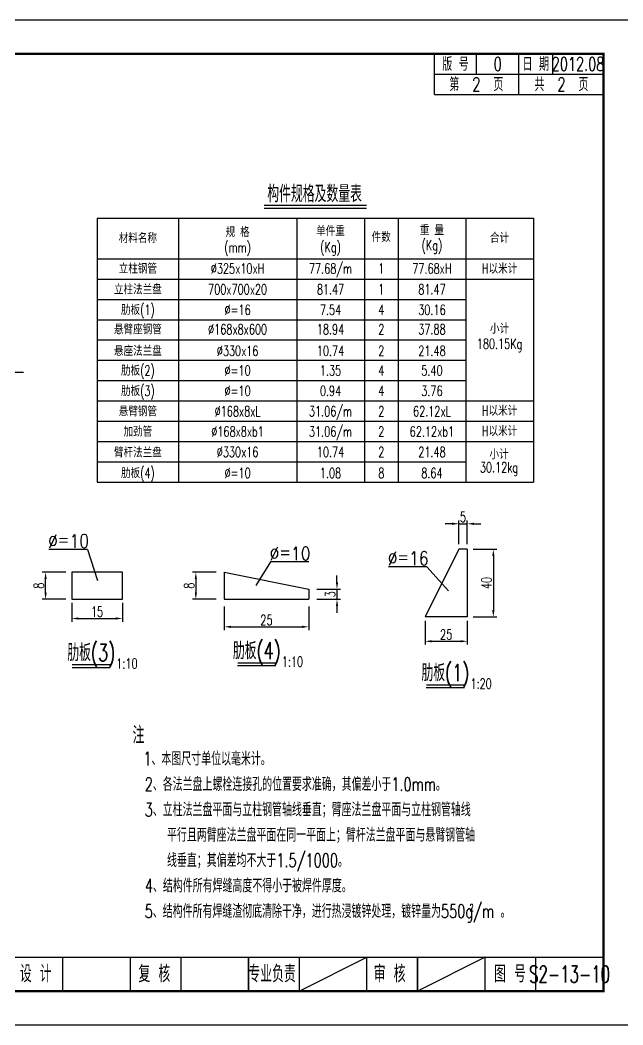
# Model space of a CAD drawing. Extents: x 4349 to 271026, y -15323 to -8945.
# Drawn here: x 5164.3 to 5342.7, y -9659.9 to -9362.9 of the extents above; entities that cross this region are included whole.
import ezdxf
from ezdxf.enums import TextEntityAlignment as Align

# ---------------------------------------------------------------- set-up
doc = ezdxf.new("R2010")
doc.units = 0
doc.header["$LTSCALE"] = 2
doc.header["$PDMODE"] = 32
doc.header["$PDSIZE"] = 0.3
doc.layers.get('0').update_dxf_attribs({"linetype": 'CONTINUOUS'})
doc.layers.get('DEFPOINTS').update_dxf_attribs({"linetype": 'CONTINUOUS'})
for name, color, linetype in [('图框', 7, 'CONTINUOUS'), ('尺寸标注', 4, 'CONTINUOUS'), ('文字', 7, 'CONTINUOUS'), ('文字符号', 7, 'CONTINUOUS'), ('结构1', 1, 'CONTINUOUS')]:
    doc.layers.add(name, color=color, linetype=linetype)
doc.styles.get("Standard").update_dxf_attribs({"font": 'simplex1.shx', "width": 0.7, "bigfont": 'hztxt.shx'})
doc.dimstyles.new('1：10', dxfattribs={"dimtxt": 3, "dimasz": 2, "dimexe": 1, "dimexo": 1, "dimgap": 0.5, "dimtad": 1, "dimrnd": 0.0095, "dimdsep": 46, "dimtxsty": 'Standard', "dimcen": 0.09, "dimclrd": 256, "dimclre": 256, "dimadec": 0, "dimazin": 0, "dimtfac": 1, "dimtix": 1, "dimtmove": 2, "dimatfit": 3, "dimfxl": 0, "dimtolj": 1, "dimtzin": 0, "dimarcsym": 0})

# ---------------------------------------------------------------- blocks, each defined once
blk = doc.blocks.new('series')
at = {"width": 0.75}
for tag, height, p in [('页码', 4, (-35, -19)), ('图名', 5, (-220, -282)), ('图号', 5, (-20, -282))]:
    blk.add_attdef(tag, text='', height=height, dxfattribs=at).set_placement(p, align=Align.MIDDLE_CENTER)
blk = doc.blocks.new('*D181')
at = {"layer": 'DEFPOINTS', "color": 0, "linetype": 'Continuous'}
for p in [(5179.63, -9534.08), (5194.63, -9534.08), (5194.63, -9539.75)]:
    blk.add_point(p, dxfattribs=at)
at = {"layer": '尺寸标注', "linetype": 'Continuous', "lineweight": -2}
for p, q in [((5179.63, -9535.08), (5179.63, -9540.75)), ((5194.63, -9535.08), (5194.63, -9540.75)), ((5181.63, -9539.75), (5192.63, -9539.75))]:
    blk.add_line(p, q, dxfattribs=at)
at = {"layer": '尺寸标注', "linetype": 'Continuous'}
for points in [[(5181.63, -9539.42), (5181.63, -9540.09), (5179.63, -9539.75)], [(5192.63, -9539.42), (5192.63, -9540.09), (5194.63, -9539.75)]]:
    blk.add_solid(points, dxfattribs=at)
at = {"layer": '尺寸标注', "color": 0, "linetype": 'Continuous', "insert": (5187.13, -9537.75), "char_height": 3, "attachment_point": 5}
blk.add_mtext('\\A1;15', dxfattribs=at)
blk = doc.blocks.new('*D182')
at = {"layer": 'DEFPOINTS', "color": 0, "linetype": 'Continuous'}
for p in [(5171.9, -9526.08), (5179.63, -9526.08), (5179.63, -9534.08)]:
    blk.add_point(p, dxfattribs=at)
at = {"layer": '尺寸标注', "linetype": 'Continuous', "lineweight": -2}
for p, q in [((5177.9, -9526.08), (5170.9, -9526.08)), ((5171.9, -9532.08), (5171.9, -9528.08)), ((5177.9, -9534.08), (5170.9, -9534.08))]:
    blk.add_line(p, q, dxfattribs=at)
at = {"layer": '尺寸标注', "linetype": 'Continuous'}
for points in [[(5171.56, -9528.08), (5172.23, -9528.08), (5171.9, -9526.08)], [(5171.56, -9532.08), (5172.23, -9532.08), (5171.9, -9534.08)]]:
    blk.add_solid(points, dxfattribs=at)
at = {"layer": '尺寸标注', "color": 0, "linetype": 'Continuous', "insert": (5169.9, -9530.08), "char_height": 3, "attachment_point": 5, "rotation": 90}
blk.add_mtext('\\A1;8', dxfattribs=at)
blk = doc.blocks.new('*D183')
at = {"layer": 'DEFPOINTS', "color": 0, "linetype": 'Continuous'}
for p in [(5224.75, -9526.08), (5216.35, -9534.08), (5224.75, -9534.08)]:
    blk.add_point(p, dxfattribs=at)
at = {"layer": '尺寸标注', "linetype": 'Continuous', "lineweight": -2}
for p, q in [((5222.35, -9526.08), (5215.35, -9526.08)), ((5216.35, -9528.08), (5216.35, -9532.08)), ((5222.35, -9534.08), (5215.35, -9534.08))]:
    blk.add_line(p, q, dxfattribs=at)
at = {"layer": '尺寸标注', "linetype": 'Continuous'}
for points in [[(5216.02, -9528.08), (5216.68, -9528.08), (5216.35, -9526.08)], [(5216.02, -9532.08), (5216.68, -9532.08), (5216.35, -9534.08)]]:
    blk.add_solid(points, dxfattribs=at)
at = {"layer": '尺寸标注', "color": 0, "linetype": 'Continuous', "insert": (5214.35, -9530.08), "char_height": 3, "attachment_point": 5, "rotation": 90}
blk.add_mtext('\\A1;8', dxfattribs=at)
blk = doc.blocks.new('*D184')
at = {"layer": 'DEFPOINTS', "color": 0, "linetype": 'Continuous'}
for p in [(5224.75, -9534.18), (5249.75, -9534.08), (5249.75, -9542.22)]:
    blk.add_point(p, dxfattribs=at)
at = {"layer": '尺寸标注', "linetype": 'Continuous', "lineweight": -2}
for p, q in [((5224.75, -9536.22), (5224.75, -9543.22)), ((5249.75, -9536.22), (5249.75, -9543.22)), ((5226.75, -9542.22), (5247.75, -9542.22))]:
    blk.add_line(p, q, dxfattribs=at)
at = {"layer": '尺寸标注', "linetype": 'Continuous'}
for points in [[(5226.75, -9541.89), (5226.75, -9542.55), (5224.75, -9542.22)], [(5247.75, -9541.89), (5247.75, -9542.55), (5249.75, -9542.22)]]:
    blk.add_solid(points, dxfattribs=at)
at = {"layer": '尺寸标注', "color": 0, "linetype": 'Continuous', "insert": (5237.25, -9540.22), "char_height": 3, "attachment_point": 5}
blk.add_mtext('\\A1;25', dxfattribs=at)
blk = doc.blocks.new('*D185')
at = {"layer": 'DEFPOINTS', "color": 0, "linetype": 'Continuous'}
for p in [(5249.75, -9531.08), (5249.75, -9534.08), (5258.11, -9534.08)]:
    blk.add_point(p, dxfattribs=at)
at = {"layer": '尺寸标注', "linetype": 'Continuous', "lineweight": -2}
for p, q in [((5258.11, -9529.08), (5258.11, -9527.08)), ((5252.11, -9531.08), (5259.11, -9531.08)), ((5258.11, -9531.08), (5258.11, -9534.08)), ((5252.11, -9534.08), (5259.11, -9534.08)), ((5258.11, -9536.08), (5258.11, -9538.08))]:
    blk.add_line(p, q, dxfattribs=at)
at = {"layer": '尺寸标注', "linetype": 'Continuous'}
for points in [[(5257.78, -9529.08), (5258.45, -9529.08), (5258.11, -9531.08)], [(5257.78, -9536.08), (5258.45, -9536.08), (5258.11, -9534.08)]]:
    blk.add_solid(points, dxfattribs=at)
at = {"layer": '尺寸标注', "color": 0, "linetype": 'Continuous', "insert": (5256.11, -9532.58), "char_height": 3, "attachment_point": 5, "rotation": 90}
blk.add_mtext('\\A1;3', dxfattribs=at)
blk = doc.blocks.new('*D186')
at = {"layer": 'DEFPOINTS', "color": 0, "linetype": 'Continuous'}
for p in [(5296.66, -9511.76), (5294.16, -9519.28), (5296.66, -9519.28)]:
    blk.add_point(p, dxfattribs=at)
at = {"layer": '尺寸标注', "linetype": 'Continuous', "lineweight": -2}
for p, q in [((5292.16, -9511.76), (5290.16, -9511.76)), ((5294.16, -9517.76), (5294.16, -9510.76)), ((5294.16, -9511.76), (5296.66, -9511.76)), ((5296.66, -9517.76), (5296.66, -9510.76)), ((5298.66, -9511.76), (5300.66, -9511.76))]:
    blk.add_line(p, q, dxfattribs=at)
at = {"layer": '尺寸标注', "linetype": 'Continuous'}
for points in [[(5292.16, -9511.42), (5292.16, -9512.09), (5294.16, -9511.76)], [(5298.66, -9511.42), (5298.66, -9512.09), (5296.66, -9511.76)]]:
    blk.add_solid(points, dxfattribs=at)
at = {"layer": '尺寸标注', "color": 0, "linetype": 'Continuous', "insert": (5295.41, -9509.76), "char_height": 3, "attachment_point": 5}
blk.add_mtext('\\A1;5', dxfattribs=at)
blk = doc.blocks.new('*D187')
at = {"layer": 'DEFPOINTS', "color": 0, "linetype": 'Continuous'}
for p in [(5296.66, -9519.28), (5296.66, -9539.28), (5304.37, -9539.28)]:
    blk.add_point(p, dxfattribs=at)
at = {"layer": '尺寸标注', "linetype": 'Continuous', "lineweight": -2}
for p, q in [((5298.37, -9519.28), (5305.37, -9519.28)), ((5304.37, -9521.28), (5304.37, -9537.28)), ((5298.37, -9539.28), (5305.37, -9539.28))]:
    blk.add_line(p, q, dxfattribs=at)
at = {"layer": '尺寸标注', "linetype": 'Continuous'}
for points in [[(5304.03, -9521.28), (5304.7, -9521.28), (5304.37, -9519.28)], [(5304.03, -9537.28), (5304.7, -9537.28), (5304.37, -9539.28)]]:
    blk.add_solid(points, dxfattribs=at)
at = {"layer": '尺寸标注', "color": 0, "linetype": 'Continuous', "insert": (5302.37, -9529.28), "char_height": 3, "attachment_point": 5, "rotation": 90}
blk.add_mtext('\\A1;40', dxfattribs=at)
blk = doc.blocks.new('*D188')
at = {"layer": 'DEFPOINTS', "color": 0, "linetype": 'Continuous'}
for p in [(5284.16, -9539.28), (5296.66, -9539.28), (5296.66, -9546.49)]:
    blk.add_point(p, dxfattribs=at)
at = {"layer": '尺寸标注', "linetype": 'Continuous', "lineweight": -2}
for p, q in [((5284.16, -9540.49), (5284.16, -9547.49)), ((5296.66, -9540.49), (5296.66, -9547.49)), ((5286.16, -9546.49), (5294.66, -9546.49))]:
    blk.add_line(p, q, dxfattribs=at)
at = {"layer": '尺寸标注', "linetype": 'Continuous'}
for points in [[(5286.16, -9546.16), (5286.16, -9546.83), (5284.16, -9546.49)], [(5294.66, -9546.16), (5294.66, -9546.83), (5296.66, -9546.49)]]:
    blk.add_solid(points, dxfattribs=at)
at = {"layer": '尺寸标注', "color": 0, "linetype": 'Continuous', "insert": (5290.41, -9544.49), "char_height": 3, "attachment_point": 5}
blk.add_mtext('\\A1;25', dxfattribs=at)
blk = doc.blocks.new('12345')
at = {"layer": '图框'}
blk.add_lwpolyline([(4926.93, -9362.88), (4926.93, -9065.88), (4506.93, -9065.88), (4506.93, -9362.88)], close=True, dxfattribs=at)

msp = doc.modelspace()

# ---------------------------------------------------------------- linework, layer by layer
at = {"layer": '图框'}
for p, q in [((5286.92857, -9384.88068), (5286.92857, -9372.88068)), ((5299.42857, -9378.88068), (5299.42857, -9372.88068)), ((5311.92857, -9378.88068), (5311.92857, -9372.88068)), ((5321.92857, -9378.88068), (5321.92857, -9372.88068)), ((5286.92857, -9378.88068), (5336.92857, -9378.88068)), ((5311.92857, -9384.88068), (5311.92857, -9378.88068)), ((5286.92857, -9384.88068), (5336.92857, -9384.88068)), ((5301.92858, -9639.88068), (5281.92858, -9649.88068))]:
    msp.add_line(p, q, dxfattribs=at)
at = {"layer": '图框', "linetype": 'Continuous'}
msp.add_line((5246.92858, -9649.88068), (5266.92858, -9639.88068), dxfattribs=at)
at = {"layer": '图框'}
for points, const_width in [([(5336.92857, -9372.88068), (4956.92857, -9372.88068), (4956.92858, -9649.88068), (5336.92858, -9649.88068), (5336.92857, -9372.88068)], 0.7), ([(4956.92858, -9639.88068), (5336.92858, -9639.88068)], 0.4), ([(5176.92858, -9649.88068), (5176.92858, -9639.88068)], 0.4), ([(5196.92858, -9649.88068), (5196.92858, -9639.88068)], 0.4), ([(5211.92858, -9649.88068), (5211.92858, -9639.88068)], 0.4), ([(5231.92858, -9649.88068), (5231.92858, -9639.88068)], 0.4), ([(5231.92858, -9649.88068), (5231.92858, -9639.88068)], 0.4), ([(5246.92858, -9649.88068), (5246.92858, -9639.88068)], 0.4), ([(5266.92858, -9649.88068), (5266.92858, -9639.88068)], 0.4), ([(5281.92858, -9649.88068), (5281.92858, -9639.88068)], 0.4), ([(5301.92858, -9649.88068), (5301.92858, -9639.88068)], 0.4), ([(5316.92858, -9649.88068), (5316.92858, -9639.88068)], 0.4)]:
    msp.add_lwpolyline(points, dxfattribs=dict(at, const_width=const_width))
at = {"layer": '尺寸标注', "color": 2}
msp.add_line((5165.40583, -9467.07452), (5152.21676, -9467.07709), dxfattribs=at)
at = {"layer": '文字'}
for p, q in [((5236.52091, -9418.43127), (5266.88373, -9418.43127)), ((5211.20232, -9421.43127), (5211.20232, -9499.43127)), ((5246.20232, -9421.43127), (5246.20232, -9499.43127)), ((5266.20232, -9421.43127), (5266.20232, -9499.43127)), ((5276.20232, -9421.43127), (5276.20232, -9499.43127)), ((5296.20232, -9421.43127), (5296.20232, -9499.43127)), ((5187.20232, -9433.43127), (5316.20232, -9433.43127)), ((5187.20232, -9439.43127), (5316.20232, -9439.43127)), ((5187.20232, -9445.43127), (5296.20232, -9445.43127)), ((5187.20232, -9451.43127), (5296.20232, -9451.43127)), ((5187.20232, -9457.43127), (5296.20232, -9457.43127)), ((5187.20232, -9463.43127), (5296.20232, -9463.43127)), ((5187.20232, -9469.43127), (5296.20232, -9469.43127)), ((5187.20232, -9475.43127), (5316.20232, -9475.43127)), ((5187.20232, -9481.43127), (5316.20232, -9481.43127)), ((5187.20232, -9487.43127), (5316.20232, -9487.43127)), ((5187.20232, -9493.43127), (5296.20232, -9493.43127)), ((5179.72637, -9554.2484), (5191.04207, -9554.2484)), ((5228.71334, -9553.68744), (5240.02904, -9553.68744)), ((5284.50983, -9560.19515), (5295.82553, -9560.19515))]:
    msp.add_line(p, q, dxfattribs=at)
at = {"layer": '文字', "const_width": 0.4}
for points in [[(5236.52091, -9417.60708), (5266.88373, -9417.60708)], [(5179.72637, -9553.42421), (5191.04207, -9553.42421)], [(5228.71334, -9552.86325), (5240.02904, -9552.86325)], [(5284.50983, -9559.37096), (5295.82553, -9559.37096)]]:
    msp.add_lwpolyline(points, dxfattribs=at)
at = {"layer": '文字符号', "color": 1}
for p, q in [((5187.20232, -9421.43127), (5187.20232, -9499.43127)), ((5187.20232, -9421.43127), (5316.20232, -9421.43127)), ((5316.20232, -9421.43127), (5316.20232, -9499.43127)), ((5187.20232, -9499.43127), (5316.20232, -9499.43127))]:
    msp.add_line(p, q, dxfattribs=at)
at = {"layer": '文字符号'}
for p, q in [((5184.2476, -9519.38122), (5172.86486, -9519.38122)), ((5184.2476, -9519.38122), (5187.20599, -9528.53963)), ((5238.40528, -9523.05332), (5234.1196, -9530.00662)), ((5249.78802, -9523.05332), (5238.40528, -9523.05332)), ((5284.72357, -9524.49023), (5273.34082, -9524.49023)), ((5284.72357, -9524.49023), (5291.10239, -9531.60223))]:
    msp.add_line(p, q, dxfattribs=at)
at = {"layer": '结构1'}
for p, q in [((5294.16464, -9519.28185), (5284.16464, -9539.28185)), ((5296.66464, -9519.28185), (5294.16464, -9519.28185)), ((5296.66464, -9519.28185), (5296.66464, -9539.28185)), ((5224.74815, -9526.07527), (5249.74815, -9531.07527)), ((5224.74815, -9526.07527), (5224.74815, -9534.07527)), ((5249.74815, -9531.07527), (5249.74815, -9534.07527)), ((5224.74815, -9534.07527), (5249.74815, -9534.07527)), ((5296.66464, -9539.28185), (5284.16464, -9539.28185))]:
    msp.add_line(p, q, dxfattribs=at)
msp.add_lwpolyline([(5179.62697, -9534.07764), (5194.62697, -9534.07764), (5194.62697, -9526.07764), (5179.62697, -9526.07764)], close=True, dxfattribs=at)

# ---------------------------------------------------------------- block references
at = {"layer": '图框', "linetype": 'Continuous'}
msp.add_blockref('12345', (420, -297), dxfattribs=at)
at = {"layer": '图框'}
ref = msp.add_blockref('series', (5346.92858, -9362.88068), dxfattribs=at)
ref.add_attrib('页码', '第  2  页    共  2  页', dxfattribs={"layer": '0', "height": 4, "width": 0.7}).set_placement((5311.92857, -9381.88068), align=Align.MIDDLE_CENTER)
ref.add_attrib('图名', '%%C325单悬臂式结构设计图', dxfattribs={"layer": '0', "height": 5, "width": 0.7}).set_placement((5126.92858, -9644.88068), align=Align.MIDDLE_CENTER)
ref.add_attrib('图号', 'S2-13-10', dxfattribs={"layer": '0', "height": 5, "width": 0.65}).set_placement((5326.92858, -9644.88068), align=Align.MIDDLE_CENTER)

# ---------------------------------------------------------------- texts
at = {"layer": '图框', "width": 0.7}
for s, height, p in [('版 号', 4, (5293.17857, -9375.88068)), ('0', 4, (5305.67857, -9375.88068)), ('日 期', 4, (5316.92857, -9375.88068)), ('2012.08', 4, (5329.42857, -9375.88068)), ('设 计', 5, (5168.97324, -9644.7861)), ('复 核', 5, (5204.06806, -9644.7861)), ('专业负责', 5, (5238.9188, -9644.7861)), ('审 核', 5, (5273.69261, -9644.7861)), ('图 号', 5, (5309.31178, -9644.7861))]:
    msp.add_text(s, height=height, dxfattribs=at).set_placement(p, align=Align.MIDDLE_CENTER)
at = {"layer": '文字'}
for s, height, width, p in [('构件规格及数量表', 5, 0.7, (5251.49214, -9414.22086)), ('规 格', 3, 0.7, (5228.70232, -9425.50432)), ('单件重', 3, 0.7, (5256.20232, -9425.18539)), ('重 量', 3, 0.7, (5286.20232, -9424.9462)), ('材料名称', 3, 0.7, (5199.20232, -9427.30833)), ('件数', 3, 0.7, (5271.20232, -9426.9894)), ('合计', 3, 0.7, (5306.20232, -9427.2286)), ('(mm)', 3, 0.7, (5228.70232, -9430.06913)), ('(Kg)', 3, 0.7, (5256.20232, -9429.9894)), ('(Kg)', 3, 0.7, (5286.20232, -9429.43127)), ('立柱钢管', 3, 0.7, (5199.20232, -9436.32275)), ('%%C325x10xH', 3, 0.7, (5228.70232, -9436.32275)), ('77.68/m', 3, 0.7, (5256.20232, -9436.32275)), ('1', 3, 0.7, (5271.20232, -9436.32275)), ('77.68xH', 3, 0.7, (5286.20232, -9436.32275)), ('H以米计', 3, 0.7, (5306.20232, -9436.32275)), ('立柱法兰盘', 3, 0.7, (5199.20232, -9442.47081)), ('700x700x20', 3, 0.7, (5228.70232, -9442.47081)), ('81.47', 3, 0.7, (5256.20232, -9442.47081)), ('1', 3, 0.7, (5271.20232, -9442.47081)), ('81.47', 3, 0.7, (5286.20232, -9442.47081)), ('肋板(1)', 3, 0.7, (5199.20232, -9448.49716)), ('%%C=16', 3, 0.7, (5228.70232, -9448.49716)), ('7.54', 3, 0.7, (5256.20232, -9448.49716)), ('4', 3, 0.7, (5271.20232, -9448.49716)), ('30.16', 3, 0.7, (5286.20232, -9448.49716)), ('悬臂座钢管', 3, 0.7, (5199.20232, -9454.28011)), ('%%C168x8x600', 3, 0.7, (5228.70232, -9454.28011)), ('18.94', 3, 0.7, (5256.20232, -9454.28011)), ('2', 3, 0.7, (5271.20232, -9454.28011)), ('37.88', 3, 0.7, (5286.20232, -9454.28011)), ('小计', 3, 0.7, (5306.20966, -9454.05872)), ('悬座法兰盘', 3, 0.7, (5199.20232, -9460.6409)), ('%%C330x16', 3, 0.7, (5228.70232, -9460.6409)), ('10.74', 3, 0.7, (5256.20232, -9460.6409)), ('2', 3, 0.7, (5271.20232, -9460.6409)), ('21.48', 3, 0.7, (5286.20232, -9460.6409)), ('180.15Kg', 3, 0.7, (5306.20966, -9458.54919)), ('肋板(2)', 3, 0.7, (5199.20232, -9466.45453)), ('%%C=10', 3, 0.7, (5228.70232, -9466.45453)), ('1.35', 3, 0.7, (5256.20232, -9466.45453)), ('4', 3, 0.7, (5271.20232, -9466.45453)), ('5.40', 3, 0.7, (5286.20232, -9466.45453)), ('肋板(3)', 3, 0.7, (5199.20232, -9472.48089)), ('%%C=10', 3, 0.7, (5228.70232, -9472.48089)), ('0.94', 3, 0.7, (5256.20232, -9472.48089)), ('4', 3, 0.7, (5271.20232, -9472.48089)), ('3.76', 3, 0.7, (5286.20232, -9472.48089)), ('悬臂钢管', 3, 0.7, (5199.20232, -9478.50725)), ('%%C168x8xL', 3, 0.7, (5228.70232, -9478.50725)), ('31.06/m', 3, 0.7, (5256.20232, -9478.50725)), ('2', 3, 0.7, (5271.20232, -9478.50725)), ('62.12xL', 3, 0.7, (5286.20232, -9478.50725)), ('H以米计', 3, 0.7, (5306.20232, -9478.32275)), ('加劲管', 3, 0.7, (5199.20232, -9484.50725)), ('%%C168x8xb1', 3, 0.7, (5228.70232, -9484.50725)), ('31.06/m', 3, 0.7, (5256.20232, -9484.50725)), ('2', 3, 0.7, (5271.20232, -9484.50725)), ('62.12xb1', 3, 0.7, (5286.20232, -9484.50725)), ('H以米计', 3, 0.7, (5306.20232, -9484.32275)), ('臂杆法兰盘', 3, 0.7, (5199.20232, -9490.65718)), ('%%C330x16', 3, 0.7, (5228.70232, -9490.53361)), ('10.74', 3, 0.7, (5256.20232, -9490.53361)), ('2', 3, 0.7, (5271.20232, -9490.53361)), ('21.48', 3, 0.7, (5286.20232, -9490.53361)), ('小计', 3, 0.7, (5306.05109, -9491.19114)), ('肋板(4)', 3, 0.7, (5199.20232, -9496.74987)), ('30.12kg', 3, 0.7, (5306.05109, -9495.09396)), ('%%C=10', 3, 0.7, (5228.70232, -9496.74987)), ('1.08', 3, 0.7, (5256.20232, -9496.74987)), ('8', 3, 0.7, (5271.20232, -9496.74987)), ('8.64', 3, 0.7, (5286.20232, -9496.74987)), ('%%C＝10', 4, 0.85, (5178.69472, -9516.88122)), ('%%C＝10', 4, 0.85, (5244.23514, -9520.55332)), ('%%C＝16', 4, 0.85, (5279.17069, -9521.99023)), ('肋板(3)', 5, 0.7, (5185.41774, -9549.84696)), ('肋板(4)', 5, 0.7, (5234.40471, -9549.28601)), ('1:10', 3, 0.7, (5244.94391, -9552.5032)), ('1:10', 3, 0.7, (5195.95694, -9553.06416)), ('肋板(1)', 5, 0.7, (5290.2012, -9555.79372)), ('1:20', 3, 0.7, (5300.7404, -9559.01091))]:
    msp.add_text(s, height=height, dxfattribs=dict(at, width=width)).set_placement(p, align=Align.MIDDLE_CENTER)
at = {"layer": '文字', "linetype": 'Continuous', "width": 0.7}
for s, height, p in [('注', 5, (5197.62677, -9576.72348)), ('1、本图尺寸单位以毫米计。', 4, (5200.83011, -9583.20428)), ('2、各法兰盘上螺栓连接孔的位置要求准确，其偏差小于1.0mm。', 4, (5201.23082, -9590.73971)), ('3、立柱法兰盘平面与立柱钢管轴线垂直；臂座法兰盘平面与立柱钢管轴线', 4, (5201.21261, -9598.23971)), ('   平行且两臂座法兰盘平面在同一平面上；臂杆法兰盘平面与悬臂钢管轴', 4, (5201.55868, -9605.73971)), ('   线垂直；其偏差均不大于1.5/1000。', 4, (5201.55868, -9613.23971)), ('4、结构件所有焊缝高度不得小于被焊件厚度。', 4, (5201.26725, -9620.73971)), ('5、结构件所有焊缝渣彻底清除干净，进行热浸镀锌处理，镀锌量为550g/m 。 ', 4, (5201.21261, -9628.27514)), ('2', 2, (5297.3465, -9626.23138))]:
    msp.add_text(s, height=height, dxfattribs=at).set_placement(p)

# ---------------------------------------------------------------- dimensions: what is measured, and where the dimension line sits
at = {"layer": '尺寸标注', "linetype": 'Continuous'}
for base, p1, p2, text, picture, middle in [((5296.66464, -9511.75737), (5294.16464, -9519.28185), (5296.66464, -9519.28185), '5', '*D186', (5295.41464, -9509.75737)), ((5296.66464, -9546.49332), (5284.16464, -9539.28185), (5296.66464, -9539.28185), '25', '*D188', (5290.41464, -9544.49332))]:
    dim = msp.add_linear_dim(base=base, p1=p1, p2=p2, text=text, dimstyle='1：10', dxfattribs=at)
    dim.commit()
    dim.dimension.update_dxf_attribs({"geometry": picture, "text_midpoint": middle})
dim = msp.add_linear_dim(base=(5304.36643, -9539.28185), p1=(5296.66464, -9519.28185), p2=(5296.66464, -9539.28185), angle=90, text='40', dimstyle='1：10', dxfattribs=at)
dim.commit()
dim.dimension.update_dxf_attribs({"geometry": '*D187', "text_midpoint": (5302.36643, -9529.28185)})
for base, p1, p2, picture, middle in [((5171.89755, -9526.07764), (5179.62697, -9534.07764), (5179.62697, -9526.07764), '*D182', (5169.89755, -9530.07764)), ((5216.35053, -9534.07527), (5224.74815, -9526.07527), (5224.74815, -9534.07527), '*D183', (5214.35053, -9530.07527)), ((5258.11233, -9534.07527), (5249.74815, -9531.07527), (5249.74815, -9534.07527), '*D185', (5256.11233, -9532.57527))]:
    dim = msp.add_linear_dim(base=base, p1=p1, p2=p2, angle=90, dimstyle='1：10', dxfattribs=at)
    dim.commit()
    dim.dimension.update_dxf_attribs({"geometry": picture, "text_midpoint": middle})
for base, p1, p2, picture, middle in [((5194.62697, -9539.75218), (5179.62697, -9534.07764), (5194.62697, -9534.07764), '*D181', (5187.12697, -9537.75218)), ((5249.74815, -9542.21866), (5224.74815, -9534.18346), (5249.74815, -9534.07527), '*D184', (5237.24815, -9540.21866))]:
    dim = msp.add_linear_dim(base=base, p1=p1, p2=p2, dimstyle='1：10', dxfattribs=at)
    dim.commit()
    dim.dimension.update_dxf_attribs({"geometry": picture, "text_midpoint": middle})

doc.saveas('drawing.dxf')
